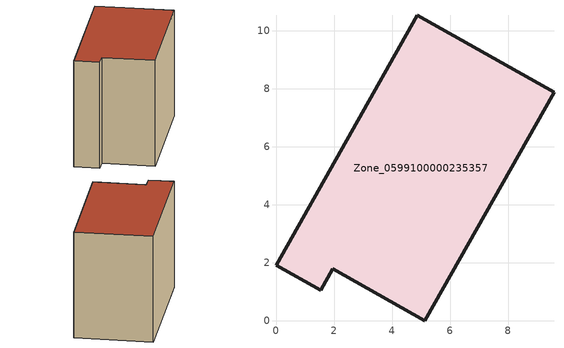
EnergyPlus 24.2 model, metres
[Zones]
Zone_0599100000235357
 floor ground (C_G): 1.96,1.79 1.54,1.05 0,1.92 4.87,10.54 9.58,7.88 5.13,0 z0
 wall outside (C_F): 4.87,10.54 0,1.92 1.54,1.05 1.96,1.79 5.13,0 9.58,7.88 4.87,10.54 z0:7.69
 roof outside (C_R): 5.13,0 9.58,7.88 4.87,10.54 0,1.92 1.54,1.05 1.96,1.79 z7.69
[BUILDING]
Pand.0599100000235357: North Axis=0; Terrain=City; Loads Convergence Tolerance Value=0.04; Temperature Convergence Tolerance Value=0.4; Solar Distribution=FullExterior; Maximum Number of Warmup Days=25; Minimum Number of Warmup Days=1
[Site:Location]
Rotterdam.The.Hague.AP_ZH_NLD Design_Conditions: Latitude=51.96; Longitude=4.45; Time Zone=1; Elevation=-4.5
[SITE:GROUNDTEMPERATURE:BUILDINGSURFACE]
18, 18, 18, 18, 18, 18, 18, 18, 18, 18, 18, 18
[MATERIAL] Thermal Absorptance=0.9; Solar Absorptance=0.7; Visible Absorptance=0.7
Name | Roughness | Thickness | Conductivity | Density | Specific Heat
G.TI.1975-1991 | MediumSmooth | 0.15 | 0.288461 | 540 | 1210
F.TI.1975-1991 | Rough | 0.3 | 0.230769 | 1920 | 840
R.TI.1975-1991 | MediumRough | 0.2 | 0.153846 | 1500 | 1000
[CONSTRUCTION]
C_G: G.TI.1975-1991
C_F: F.TI.1975-1991
C_R: R.TI.1975-1991
[ZONE]
Zone_0599100000235357: Type=1; Multiplier=1; Ceiling Height=Autocalculate; Volume=Autocalculate; Floor Area=autocalculate; Part of Total Floor Area=Yes
[ZONEINFILTRATION:DESIGNFLOWRATE]
Infil_Zone_0599100000235357: Zone or ZoneList or Space or SpaceList=Zone_0599100000235357; Schedule=AlwaysOn; Design Flow Rate Calculation Method=Flow/Area; Flow Rate per Floor Area=0.003; Constant Term Coefficient=1; Temperature Term Coefficient=0; Velocity Term Coefficient=0; Velocity Squared Term Coefficient=0
[HVACTEMPLATE:ZONE:IDEALLOADSAIRSYSTEM]
Zone_0599100000235357: Maximum Heating Supply Air Temperature=50; Minimum Cooling Supply Air Temperature=13; Maximum Heating Supply Air Humidity Ratio=0.0156; Minimum Cooling Supply Air Humidity Ratio=0.0077; Heating Limit=NoLimit; Cooling Limit=NoLimit; Dehumidification Control Type=ConstantSensibleHeatRatio; Cooling Sensible Heat Ratio=0.7; Dehumidification Setpoint=60; Humidification Control Type=None; Humidification Setpoint=30; Outdoor Air Method=None; Outdoor Air Flow Rate per Person=0.00944; Outdoor Air Flow Rate per Zone Floor Area=0; Outdoor Air Flow Rate per Zone=0; Demand Controlled Ventilation Type=None; Outdoor Air Economizer Type=NoEconomizer; Heat Recovery Type=None; Sensible Heat Recovery Effectiveness=0.7; Latent Heat Recovery Effectiveness=0.65
[ZONECONTROL:THERMOSTAT]
ThermostatControl_Zone_0599100000235357: Zone or ZoneList=Zone_0599100000235357; Control Type Schedule=DualSetpointControlType; Control 1=Thermostat_Zone_0599100000235357; Temperature Difference Between Cutout And Setpoint=0
[THERMOSTATSETPOINT:DUALSETPOINT]
Thermostat_Zone_0599100000235357: Heating Setpoint Temperature Schedule=HeatingSetpoint_Zone_0599100000235357; Cooling Setpoint Temperature Schedule=CoolingSetpoint_Zone_0599100000235357
[SCHEDULE:COMPACT]
HeatingSetpoint_Zone_0599100000235357: Through: 12/31, For: AllDays, Until: 24:00, 21
CoolingSetpoint_Zone_0599100000235357: Through: 12/31, For: AllDays, Until: 24:00, 24
DualSetpointControlType: Through: 12/31, For: AllDays, Until: 24:00, 4
AlwaysOn: Through: 12/31, For: AllDays, Until: 24:00, 1
